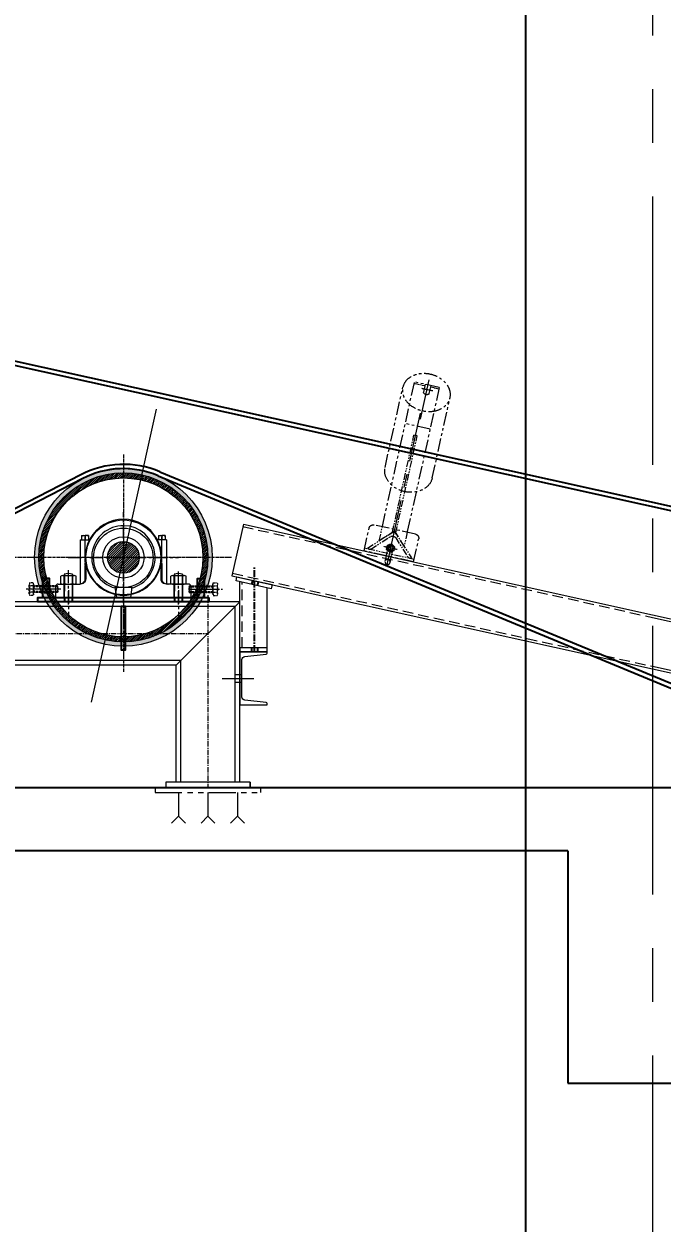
# Model space of a CAD drawing. Header units: millimetres. Extents: x -243837 to -5443, y 40 to 285140.
# Drawn here: x -189996 to -188487, y 124011 to 126848 of the extents above; entities that cross this region are included whole.
import ezdxf

# ---------------------------------------------------------------- set-up
doc = ezdxf.new("R2010")
doc.units = ezdxf.units.MM
for name, pattern in [('CENTER', [50.8, 31.75, -6.35, 6.35, -6.35]), ('CENTER2', [1.125, 0.75, -0.125, 0.125, -0.125]), ('HIDDEN', [0.375, 0.25, -0.125]), ('PHANTOM', [63.5, 31.75, -6.35, 6.35, -6.35, 6.35, -6.35])]:
    doc.linetypes.add(name, pattern=pattern)
for name, color, linetype in [('0-45-GRID MARKS', 6, 'Continuous'), ('BOLT', 60, 'Continuous'), ('center', 1, 'CENTER2'), ('HIDEN', 8, 'HIDDEN'), ('Layer3', 3, 'Continuous'), ('object', 4, 'Continuous'), ('object line', 4, 'Continuous'), ('PLAN', 3, 'Continuous'), ('PLATE', 32, 'Continuous')]:
    doc.layers.add(name, color=color, linetype=linetype)
for name, color, linetype, lineweight in [('CEN', 1, 'CENTER', 9), ('HID', 2, 'HIDDEN', 5), ('OBJECT R', 3, 'Continuous', 25), ('PHANTAM', 21, 'PHANTOM', 0), ('phantom', 4, 'PHANTOM', 5), ('R-CENTER', 1, 'CENTER2', 5), ('R-HIDDEN', 3, 'HIDDEN', 9), ('R-OBJECT', 2, 'Continuous', 20)]:
    doc.layers.add(name, color=color, linetype=linetype, lineweight=lineweight)
doc.styles.add('KA', font='romans.shx', dxfattribs={"width": 0.7})
doc.dimstyles.new('rakesh', dxfattribs={"dimscale": 160, "dimtxt": 2.5, "dimasz": 1, "dimexe": 0.8, "dimexo": 0.8, "dimgap": 1, "dimtad": 1, "dimdec": 0, "dimzin": 0, "dimdsep": 46, "dimtxsty": 'KA', "dimblk": 'OBLIQUE', "dimcen": 1.5, "dimclrd": 1, "dimclre": 1, "dimclrt": 2, "dimadec": 0, "dimazin": 0, "dimtfac": 1, "dimtdec": 0, "dimtmove": 0, "dimatfit": 2, "dimfxl": 0, "dimtolj": 1, "dimtzin": 0, "dimlwd": -1, "dimlwe": -1, "dimarcsym": 1})
doc.dimstyles.new('rakesh$0', dxfattribs={"dimscale": 160, "dimtxt": 2.5, "dimasz": 1, "dimexe": 0.8, "dimexo": 0.8, "dimgap": 1, "dimtad": 1, "dimdec": 0, "dimzin": 0, "dimdsep": 46, "dimtxsty": 'KA', "dimblk": 'OBLIQUE', "dimcen": 1.5, "dimclrd": 1, "dimclre": 1, "dimclrt": 2, "dimadec": 0, "dimazin": 0, "dimtfac": 1, "dimtdec": 0, "dimtmove": 0, "dimatfit": 2, "dimfxl": 1, "dimtolj": 1, "dimtzin": 0, "dimlwd": -1, "dimlwe": -1, "dimarcsym": 1})

# ---------------------------------------------------------------- blocks, each defined once
blk = doc.blocks.new('_Oblique')
at = {"color": 0, "linetype": 'ByBlock', "lineweight": -2}
blk.add_line((-0.5, -0.5), (0.5, 0.5), dxfattribs=at)
blk = doc.blocks.new('*D224')
at = {"layer": 'DEFPOINTS', "color": 0, "ltscale": 10, "transparency": 16777216}
for p in [(-106760.2, 129714.9), (-190510.6, 125814.8, -169.4), (-106760.2, 110177.3)]:
    blk.add_point(p, dxfattribs=at)
at = {"layer": 'R-OBJECT', "color": 1, "ltscale": 10, "transparency": 16777216}
for p, q in [((-190510.6, 125942.8), (-190510.6, 129906.9)), ((-106760.2, 110305.3), (-106760.2, 129906.9)), ((-190510.6, 129714.9), (-106760.2, 129714.9))]:
    blk.add_line(p, q, dxfattribs=at)
at = {"layer": 'R-OBJECT', "color": 1, "ltscale": 10, "transparency": 16777216, "xscale": 160, "yscale": 160, "zscale": 160, "rotation": 180}
blk.add_blockref('_Oblique', (-190510.6, 129714.9), dxfattribs=at)
at = {"layer": 'R-OBJECT', "color": 1, "ltscale": 10, "transparency": 16777216, "xscale": 160, "yscale": 160, "zscale": 160}
blk.add_blockref('_Oblique', (-106760.2, 129714.9), dxfattribs=at)
at = {"layer": 'R-OBJECT', "color": 2, "ltscale": 10, "transparency": 16777216, "insert": (-148635.4, 130179.7), "char_height": 400, "attachment_point": 5, "style": 'KA'}
blk.add_mtext('\\A1;83750 (HORIZONTAL PULLEY CRS.)', dxfattribs=at)
blk = doc.blocks.new('*D226')
at = {"layer": 'DEFPOINTS', "color": 0, "ltscale": 10, "transparency": 16777216}
for p in [(-191010.9, 127224.2), (-190510.6, 127169.4), (-190510.6, 126164.9, 9.6)]:
    blk.add_point(p, dxfattribs=at)
at = {"layer": 'R-OBJECT', "color": 1, "ltscale": 10, "transparency": 16777216}
for p, q in [((-190510.6, 126292.9), (-190510.6, 127361.4)), ((-191010.9, 127169.4), (-190510.6, 127169.4)), ((-190510.6, 127169.4), (-189310.6, 127169.4)), ((-191010.9, 127096.2), (-191010.9, 126977.4))]:
    blk.add_line(p, q, dxfattribs=at)
at = {"layer": 'R-OBJECT', "color": 1, "ltscale": 10, "transparency": 16777216, "xscale": 160, "yscale": 160, "zscale": 160, "rotation": 180}
blk.add_blockref('_Oblique', (-191010.9, 127169.4), dxfattribs=at)
at = {"layer": 'R-OBJECT', "color": 1, "ltscale": 10, "transparency": 16777216, "xscale": 160, "yscale": 160, "zscale": 160}
blk.add_blockref('_Oblique', (-190510.6, 127169.4), dxfattribs=at)
at = {"layer": 'R-OBJECT', "color": 2, "ltscale": 10, "transparency": 16777216, "insert": (-189830.6, 127529.4), "char_height": 400, "attachment_point": 5, "style": 'KA'}
blk.add_mtext('\\A1;500', dxfattribs=at)
blk = doc.blocks.new('A$C48DB7592')
at = {"linetype": 'CENTER', "lineweight": 9}
h = blk.add_hatch(dxfattribs=at)
h.set_pattern_fill('ANGLE', color=1)
h.set_pattern_definition([(0, (-1032117.4404, -179012.041), (0, 6.985), [5.08, -1.905]), (90, (-1032117.4404, -179012.041), (-6.985, 4e-16), [5.08, -1.905])])
edge = h.paths.add_edge_path(flags=16)
edge.add_arc((0, 0), 200, 0, 360)
edge = h.paths.add_edge_path()
edge.add_arc((0, 0), 210, 0, 360)
h = blk.add_hatch(dxfattribs=at)
h.set_pattern_fill('ANSI31', color=1)
h.set_pattern_definition([(45, (-1032117.4404, -179012.041), (-2.24506403, 2.24506403), [])])
edge = h.paths.add_edge_path()
edge.add_arc((0, 0), 200, 0, 360)
edge = h.paths.add_edge_path(flags=17)
edge.add_arc((0, 0), 188, 0, 360)
at = {"color": 1, "linetype": 'CENTER', "lineweight": 9, "ltscale": 0.2}
for p, q in [((0, 243.6), (0, -271.7)), ((255.2, 0), (-270.3, 0))]:
    blk.add_line(p, q, dxfattribs=at)
at = {"ltscale": 10}
blk.add_circle((0, 0), 210, dxfattribs=at)
at = {"lineweight": 9}
for radius in [200, 188, 37.5]:
    blk.add_circle((0, 0), radius, dxfattribs=at)
blk = doc.blocks.new('A$C565F58B1')
at = {"layer": 'Layer3', "lineweight": 0}
h = blk.add_hatch(dxfattribs=at)
h.set_pattern_fill('ANSI31', color=6, scale=30, style=0)
h.set_pattern_definition([(45, (-2973.5524, -39.8604), (-2.6516504, 2.6516504), [])])
edge = h.paths.add_edge_path()
edge.add_arc((0, 0), 37.5, 0, 360)
at = {"layer": 'center', "color": 6, "linetype": 'CENTER', "lineweight": 0}
for p, q in [((0, -108), (0, 106.9)), ((-130.5, 0), (130.5, 0)), ((-130, -111.4), (-130, -29.9)), ((130, -111.4), (130, -33.5))]:
    blk.add_line(p, q, dxfattribs=at)
at = {"layer": 'center', "color": 6, "lineweight": 0}
for p, q in [((-90.5, -58.9), (-90.5, 48.2)), ((90.5, -58.9), (90.5, 48.2))]:
    blk.add_line(p, q, dxfattribs=at)
at = {"layer": 'Layer3', "color": 6, "lineweight": 0}
for p, q in [((-102.2, 41.9), (-80.4, 41.9)), ((-102.2, 41.9), (-102.2, -62.9)), ((-98.7, 51.7), (-98.7, 41.9)), ((-98.7, 51.7), (-90.7, 51.7)), ((-82.7, 51.7), (-90.7, 51.7)), ((-90.7, 49.7), (-90.6, 41.9)), ((-82.7, 51.7), (-82.7, 41.9)), ((102.2, 41.9), (80.4, 41.9)), ((82.7, 51.7), (82.7, 41.9)), ((82.7, 51.7), (90.7, 51.7)), ((90.7, 49.7), (90.6, 41.9)), ((98.7, 51.7), (90.7, 51.7)), ((98.7, 51.7), (98.7, 41.9)), ((102.2, 41.9), (102.2, -62.9)), ((-90.5, -14.2), (-90.5, -51.7)), ((-88.5, -17.8), (-88.5, -51.7)), ((88.5, -17.8), (88.5, -51.7)), ((90.5, -14.2), (90.5, -51.7)), ((-148, -61.8), (-148, -44.2)), ((-144, -43), (-116, -43)), ((-140, -40), (-140, -95)), ((-140, -61.8), (-140, -44.2)), ((-139, -39.6), (-139, -79.6)), ((-121, -39.6), (-121, -79.6)), ((-120, -40), (-120, -95)), ((-120, -61.8), (-120, -44.2)), ((-112, -61.8), (-112, -44.2)), ((112, -61.8), (112, -44.2)), ((116, -43), (144, -43)), ((120, -40), (120, -95)), ((120, -61.8), (120, -44.2)), ((121, -39.6), (121, -79.6)), ((139, -39.6), (139, -79.6)), ((140, -40), (140, -95)), ((140, -61.8), (140, -44.2)), ((148, -61.8), (148, -44.2)), ((-160, -95), (-160, -69)), ((-154, -63), (-103.2, -63)), ((-144, -63), (-116, -63)), ((-140, -95), (-140, -63)), ((-140, -95), (-140, -63)), ((-140, -95), (-140, -63)), ((-139, -79.6), (-140, -79.6)), ((-121, -79.6), (-120, -79.6)), ((-120, -95), (-120, -63)), ((-120, -95), (-120, -63)), ((-20.3, -70.4), (20.3, -70.4)), ((154, -63), (103.2, -63)), ((116, -63), (144, -63)), ((120, -95), (120, -63)), ((120, -95), (120, -63)), ((120, -95), (120, -63)), ((121, -79.6), (120, -79.6)), ((139, -79.6), (140, -79.6)), ((140, -95), (140, -63)), ((140, -95), (140, -63)), ((160, -95), (160, -69)), ((-160, -95), (160, -95))]:
    blk.add_line(p, q, dxfattribs=at)
at = {"layer": 'Layer3', "color": 6, "linetype": 'CENTER', "lineweight": 0}
for p, q in [((-20.3, -70.4), (-16.6, -95)), ((20.3, -70.4), (16.6, -95))]:
    blk.add_line(p, q, dxfattribs=at)
at = {"layer": 'Layer3', "color": 6, "lineweight": 0}
for centre, radius in [((0, 0), 88.5), ((0, -1.1), 70.3), ((0, 0), 48.8), ((0, 0), 37.5)]:
    blk.add_circle(centre, radius, dxfattribs=at)
for centre, radius, start, end in [((0, 0), 90.5, 359.3009, 180.6991), ((0, 0), 75, 283.87, 254.5271), ((-94.6, 47), 4.85, 34.5525, 145.5355), ((-86.6, 47), 4.85, 34.5525, 145.5355), ((86.6, 47), 4.85, 34.4645, 145.4475), ((94.6, 47), 4.85, 34.4645, 145.4475), ((0, 1.1), 90.5, 192.079, 347.921), ((-144, -50.4), 7.38, 57.1911, 122.8089), ((-130, -71.5), 33.1, 72.3886, 107.6114), ((-130, -86.1), 43.1, 76.5672, 103.4328), ((-116, -50.4), 7.38, 57.1911, 122.8089), ((-99.5, -51.7), 9, 307.9108, 0.044), ((-97.5, -51.7), 9, 307.3559, 0.044), ((97.5, -51.7), 9, 179.956, 232.6441), ((99.5, -51.7), 9, 179.956, 232.0892), ((116, -50.4), 7.38, 57.1911, 122.8089), ((130, -71.5), 33.1, 72.3886, 107.6114), ((130, -86.1), 43.1, 76.5672, 103.4328), ((144, -50.4), 7.38, 57.1911, 122.8089), ((-154, -69), 6, 90, 180), ((-144, -55.6), 7.38, 237.1911, 302.8089), ((-130, -20), 43.1, 256.5672, 283.4328), ((-116, -55.6), 7.38, 237.1911, 302.8089), ((-106.2, -43), 20, 270, 307.9108), ((-104.1, -43), 20, 270, 307.3559), ((104.1, -43), 20, 232.6441, 270), ((106.2, -43), 20, 232.0892, 270), ((116, -55.6), 7.38, 237.1911, 302.8089), ((130, -20), 43.1, 256.5672, 283.4328), ((144, -55.6), 7.38, 237.1911, 302.8089), ((154, -69), 6, 0, 90), ((154, -69), 6, 0, 90)]:
    blk.add_arc(centre, radius, start, end, dxfattribs=at)
blk = doc.blocks.new('FDFDFGDFG')
at = {"color": 1, "linetype": 'CENTER'}
blk.add_line((1975, 470, 0), (1975, 367, 0), dxfattribs=at)
at = {"ltscale": 50}
for p, q in [((2250, 451, 0), (1600.3, 451, 0)), ((2239, 440, 0), (1600.3, 440, 0)), ((2239, 24, 0), (2239, 440, 0)), ((2250, 24, 0), (2250, 451, 0)), ((2111, 312, 0), (1600.3, 312, 0)), ((2100, 301, 0), (1600.3, 301, 0)), ((2100, 24, 0), (2100, 301, 0)), ((2111, 24, 0), (2111, 312, 0)), ((2239, 278.8, 0), (2255.3, 278.8, 0)), ((2239, 260.8, 0), (2255.3, 260.8, 0)), ((2075, 24, 0), (2075, 12, 0)), ((2275, 24, 0), (2275, 12, 0))]:
    blk.add_line(p, q, dxfattribs=at)
blk.add_line((2100, 301, 0), (2250, 451, 0))
blk.add_lwpolyline([(2250, 207.3), (2315, 207.3), (2315, 210.2, 0.383864), (2312.9, 212.5), (2262, 217.9, -0.383864), (2255.3, 225.4), (2255.3, 314.2, -0.383864), (2262, 321.6), (2312.9, 327, 0.383864), (2315, 329.4), (2315, 332.3), (2250, 332.3)], format="xyb", close=True, dxfattribs=at)
at = {"ltscale": 50, "elevation": 0}
blk.add_lwpolyline([(2275, 24), (2075, 24), (2075, 12), (2275, 12)], close=True, dxfattribs=at)
at = {"layer": 'BOLT'}
for p, q in [((1836, 461, 0), (1836, 451, 0)), ((1854, 461, 0), (1854, 451, 0)), ((2096, 461, 0), (2096, 451, 0)), ((2114, 461, 0), (2114, 451, 0))]:
    blk.add_line(p, q, dxfattribs=at)
at = {"layer": 'CEN', "linetype": 'CENTER'}
for p, q in [((1827.3, 481, 0), (1740.9, 481, 0)), ((1827.3, 481, 0), (1740.9, 481, 0)), ((2155, 481, 0), (2209.1, 481, 0)), ((2155, 481, 0), (2209.1, 481, 0))]:
    blk.add_line(p, q, dxfattribs=at)
at = {"layer": 'CEN'}
for p, q in [((1800, 481, 0), (1748, 481, 0)), ((1820, 481, 0), (1754.1, 481, 0)), ((1820, 481, 0), (1763.3, 481, 0)), ((1806.7, 481, 0), (1765.3, 481, 0)), ((1845, 478.2, 0), (1845, 413.8, 0)), ((2105, 478.2, 0), (2105, 413.8, 0)), ((2130, 481, 0), (2195.9, 481, 0)), ((2130, 481, 0), (2186.7, 481, 0)), ((2143.3, 481, 0), (2184.7, 481, 0)), ((2150, 481, 0), (2202, 481, 0))]:
    blk.add_line(p, q, dxfattribs=at)
at = {"layer": 'CEN', "ltscale": 0.4}
for p, q in [((2175, 466.5, 0), (2175, 11.9, 0)), ((1600, 376, 0), (2175, 376, 0))]:
    blk.add_line(p, q, dxfattribs=at)
at = {"layer": 'CEN', "ltscale": 5}
blk.add_line((2208.7, 269.8, 0), (2283.3, 269.8, 0), dxfattribs=at)
at = {"layer": 'HID'}
for p, q in [((1752.6, 469.8, 0), (1752.6, 492.3, 0)), ((1752.6, 469.8, 0), (1752.6, 492.3, 0)), ((1762.4, 496, 0), (1753.7, 496, 0)), ((1762.4, 496, 0), (1753.7, 496, 0)), ((1762.4, 488.5, 0), (1753.7, 488.5, 0)), ((1762.4, 488.5, 0), (1753.7, 488.5, 0)), ((1762.4, 492.9, 0), (1762.4, 496, 0)), ((1762.4, 466, 0), (1762.4, 496, 0)), ((1762.4, 492.9, 0), (1762.4, 496, 0)), ((1763.3, 492.9, 0), (1762.4, 492.9, 0)), ((1763.3, 492.9, 0), (1762.4, 492.9, 0)), ((1763.3, 469.2, 0), (1763.3, 492.9, 0)), ((1763.3, 469.2, 0), (1763.3, 492.9, 0)), ((1778.7, 489, 0), (1763.3, 489, 0)), ((1763.3, 489, 0), (1763.3, 473, 0)), ((1763.3, 489, 0), (1763.3, 473, 0)), ((1819.2, 489, 0), (1800, 489, 0)), ((1819.2, 489, 0), (1819.2, 473, 0)), ((1820, 487.4, 0), (1819.2, 489, 0)), ((1820, 487.4, 0), (1820, 474.6, 0)), ((2130, 487.4, 0), (2130.8, 489, 0)), ((2130, 487.4, 0), (2130, 474.6, 0)), ((2130.8, 489, 0), (2150, 489, 0)), ((2130.8, 489, 0), (2130.8, 473, 0)), ((2171.3, 489, 0), (2186.7, 489, 0)), ((2186.7, 469.2, 0), (2186.7, 492.9, 0)), ((2186.7, 492.9, 0), (2187.6, 492.9, 0)), ((2186.7, 469.2, 0), (2186.7, 492.9, 0)), ((2186.7, 492.9, 0), (2187.6, 492.9, 0)), ((2186.7, 489, 0), (2186.7, 473, 0)), ((2186.7, 489, 0), (2186.7, 473, 0)), ((2187.6, 496, 0), (2196.3, 496, 0)), ((2187.6, 492.9, 0), (2187.6, 496, 0)), ((2187.6, 466, 0), (2187.6, 496, 0)), ((2187.6, 496, 0), (2196.3, 496, 0)), ((2187.6, 492.9, 0), (2187.6, 496, 0)), ((2187.6, 488.5, 0), (2196.3, 488.5, 0)), ((2187.6, 488.5, 0), (2196.3, 488.5, 0)), ((2197.4, 469.8, 0), (2197.4, 492.3, 0)), ((2197.4, 469.8, 0), (2197.4, 492.3, 0)), ((1762.4, 473.5, 0), (1753.7, 473.5, 0)), ((1762.4, 473.5, 0), (1753.7, 473.5, 0)), ((1762.4, 466, 0), (1753.7, 466, 0)), ((1763.3, 469.2, 0), (1762.4, 469.2, 0)), ((1762.4, 469.2, 0), (1762.4, 466, 0)), ((1763.3, 469.2, 0), (1762.4, 469.2, 0)), ((1778.7, 473, 0), (1763.3, 473, 0)), ((1819.2, 473, 0), (1800, 473, 0)), ((1820, 474.6, 0), (1819.2, 473, 0)), ((2130, 474.6, 0), (2130.8, 473, 0)), ((2130.8, 473, 0), (2150, 473, 0)), ((2171.3, 473, 0), (2186.7, 473, 0)), ((2186.7, 469.2, 0), (2187.6, 469.2, 0)), ((2186.7, 469.2, 0), (2187.6, 469.2, 0)), ((2187.6, 473.5, 0), (2196.3, 473.5, 0)), ((2187.6, 473.5, 0), (2196.3, 473.5, 0)), ((2187.6, 469.2, 0), (2187.6, 466, 0)), ((2187.6, 466, 0), (2196.3, 466, 0))]:
    blk.add_line(p, q, dxfattribs=at)
for centre, major_axis, start_param, end_param in [((1759.5, 492.3, 0), (-4.89, 4.89), 0.211757, 1.359039), ((1759.5, 492.3, 0), (-4.89, 4.89), 0.211757, 1.359039), ((1778.6, 481, 0), (-26, 0), -0.292066, 0.29362), ((1778.6, 481, 0), (-26, 0), -0.292066, 0.29362), ((1759.5, 469.8, 0), (-4.89, 4.89), 0.211757, 1.359039)]:
    blk.add_ellipse(centre, major_axis=major_axis, ratio=1, start_param=start_param, end_param=end_param, dxfattribs=at)
at = {"layer": 'HID', "extrusion": (0, 0, -1)}
for centre, major_axis, start_param, end_param in [((2190.5, 492.3, 0), (4.89, 4.89), 0.211757, 1.359039), ((2190.5, 492.3, 0), (4.89, 4.89), 0.211757, 1.359039), ((2171.4, 481, 0), (26, 0), -0.292066, 0.29362), ((2171.4, 481, 0), (26, 0), -0.292066, 0.29362), ((2190.5, 469.8, 0), (4.89, 4.89), 0.211757, 1.359039)]:
    blk.add_ellipse(centre, major_axis=major_axis, ratio=1, start_param=start_param, end_param=end_param, dxfattribs=at)
at = {"layer": 'HIDEN'}
for p, q in [((1820, 487.4, 0), (1763.3, 487.4, 0)), ((1778.7, 489, 0), (1800, 489, 0)), ((2130, 487.4, 0), (2186.7, 487.4, 0)), ((2171.3, 489, 0), (2150, 489, 0)), ((1820, 474.6, 0), (1763.3, 474.6, 0)), ((1778.7, 473, 0), (1800, 473, 0)), ((2130, 474.6, 0), (2186.7, 474.6, 0)), ((2171.3, 473, 0), (2150, 473, 0))]:
    blk.add_line(p, q, dxfattribs=at)
at = {"layer": 'PHANTAM', "ltscale": 2}
for p, q in [((2105, 0, 0), (2105, -56.2, 0)), ((2175, 0, 0), (2175, -56.2, 0)), ((2245, 0, 0), (2245, -56.2, 0)), ((2105, -56.2, 0), (2088.5, -72.7, 0)), ((2105, -56.2, 0), (2121.5, -72.7, 0)), ((2175, -56.2, 0), (2158.5, -72.7, 0)), ((2175, -56.2, 0), (2191.5, -72.7, 0)), ((2245, -56.2, 0), (2228.5, -72.7, 0)), ((2245, -56.2, 0), (2261.5, -72.7, 0))]:
    blk.add_line(p, q, dxfattribs=at)
at = {"layer": 'PHANTAM', "ltscale": 2, "elevation": 0}
blk.add_lwpolyline([(2300, 12), (2050, 12), (2050, 0), (2300, 0)], close=True, dxfattribs=at)
at = {"layer": 'PLAN', "elevation": 0}
for points in [[(1800, 461), (1800, 506), (1784, 506), (1784, 461)], [(2150, 461), (2150, 506), (2166, 506), (2166, 461)]]:
    blk.add_lwpolyline(points, dxfattribs=at)
blk.add_lwpolyline([(2177.2, 461), (2177.2, 451), (1772.8, 451), (1772.8, 461)], close=True, dxfattribs=at)
at = {"layer": 'PLATE'}
blk.add_lwpolyline([(1980.1, 440), (1970.1, 440), (1970.1, 337), (1980.1, 337)], close=True, dxfattribs=at)
for name in ['A$C48DB7592', 'A$C565F58B1']:
    blk.add_blockref(name, (1975, 556, 0))
blk = doc.blocks.new('*D228')
at = {"layer": 'DEFPOINTS', "color": 0, "ltscale": 10, "transparency": 16777216}
for p in [(-191009.9, 127989.4), (-191009.9, 115545.1, -13.1), (-108009.9, 113403.9)]:
    blk.add_point(p, dxfattribs=at)
at = {"layer": 'R-OBJECT', "color": 1, "ltscale": 10, "transparency": 16777216}
for p, q in [((-191009.9, 115673.1), (-191009.9, 128181.4)), ((-108009.9, 113531.9), (-108009.9, 128181.4)), ((-108009.9, 127989.4), (-191009.9, 127989.4))]:
    blk.add_line(p, q, dxfattribs=at)
at = {"layer": 'R-OBJECT', "color": 1, "ltscale": 10, "transparency": 16777216, "xscale": 160, "yscale": 160, "zscale": 160, "rotation": 180}
blk.add_blockref('_Oblique', (-191009.9, 127989.4), dxfattribs=at)
at = {"layer": 'R-OBJECT', "color": 1, "ltscale": 10, "transparency": 16777216, "xscale": 160, "yscale": 160, "zscale": 160}
blk.add_blockref('_Oblique', (-108009.9, 127989.4), dxfattribs=at)
at = {"layer": 'R-OBJECT', "color": 2, "ltscale": 10, "transparency": 16777216, "insert": (-149509.9, 128349.4), "char_height": 400, "attachment_point": 5, "style": 'KA'}
blk.add_mtext('\\A1;83000', dxfattribs=at)
blk = doc.blocks.new('A$C516630c2')
at = {"layer": 'CEN', "linetype": 'CENTER', "ltscale": 5}
for p, q in [((-596.9, -18.4), (-596.9, 76.9)), ((-593.9, -374.5), (-593.9, -4.2))]:
    blk.add_line(p, q, dxfattribs=at)
at = {"layer": 'phantom'}
for p, q in [((-623.9, 64.9), (-623.9, -285.7)), ((-604.1, 45.4), (-604.1, 64.9)), ((-589.6, 64.9), (-589.6, 45.4)), ((-563.9, -285.7), (-563.9, 64.9)), ((-654, -147.5), (-654, 46.5)), ((-539.7, -147.5), (-539.7, 46.5)), ((-623.9, -36.2), (-563.9, -36.2)), ((-653.9, -351.1), (-653.9, -296.1)), ((-643.9, -286.1), (-543.9, -286.1)), ((-533.9, -351.1), (-533.9, -296.1)), ((-653.9, -351.1), (-533.9, -351.1)), ((-599.9, -364.8), (-599.9, -351.1)), ((-587.9, -364.8), (-587.9, -351.1))]:
    blk.add_line(p, q, dxfattribs=at)
at = {"layer": 'phantom', "color": 0}
blk.add_line((-623.9, 64.9), (-563.9, 64.9), dxfattribs=at)
at = {"layer": 'phantom', "ltscale": 0.2}
for p, q in [((-623.9, 60.9), (-604.1, 60.9)), ((-589.6, 60.9), (-563.9, 60.9))]:
    blk.add_line(p, q, dxfattribs=at)
at = {"layer": 'phantom', "color": 1, "linetype": 'CENTER2'}
for p, q in [((-610.5, 53.3), (-583.3, 53.3)), ((-609.8, -331.1), (-578, -331.1))]:
    blk.add_line(p, q, dxfattribs=at)
at = {"layer": 'phantom', "ltscale": 0.5}
for p, q in [((-597.9, -293.5), (-597.9, -58.3)), ((-597.9, -58.3), (-589.9, -58.3)), ((-589.9, -293.5), (-589.9, -58.3)), ((-593.9, -289.9), (-646.9, -342.9)), ((-540.8, -342.9), (-593.9, -289.9)), ((-653.9, -345.1), (-533.9, -345.1))]:
    blk.add_line(p, q, dxfattribs=at)
at = {"layer": 'phantom', "color": 1, "linetype": 'CENTER'}
blk.add_line((-606.4, -331.1), (-581.4, -331.1), dxfattribs=at)
at = {"layer": 'phantom', "linetype": 'HIDDEN'}
for p, q in [((-599.9, -351.1), (-599.9, -331.1)), ((-587.9, -351.1), (-587.9, -331.1))]:
    blk.add_line(p, q, dxfattribs=at)
at = {"layer": 'phantom', "ltscale": 0.5}
blk.add_lwpolyline([(-541.6, -343.6), (-540.8, -342.9), (-541.6, -343.6, -0.414214), (-548.6, -343.6), (-587.5, -304.7, 0.414214), (-600.2, -304.7), (-639.1, -343.6, -0.414214), (-646.2, -343.6), (-646.9, -342.9)], format="xyb", dxfattribs=at)
blk.add_lwpolyline([(-623.9, -286.1), (-623.9, -319.9), (-593.9, -289.9), (-563.9, -319.9), (-563.9, -286.1)], dxfattribs=at)
blk.add_lwpolyline([(-602.5, -336.1), (-593.9, -341.1), (-585.2, -336.1), (-585.2, -326.1), (-593.9, -321.1), (-602.5, -326.1)], close=True, dxfattribs=at)
for radius in [8.66, 7]:
    blk.add_circle((-593.9, -331.1), radius, dxfattribs=at)
at = {"layer": 'phantom'}
for centre in [(-593.9, -331.1), (-593.9, -364.8)]:
    blk.add_circle(centre, 6, dxfattribs=at)
for centre, radius, start, end in [((-596.9, 50.1), 8.66, 213.1588, 326.8412), ((-643.9, -296.1), 10, 90, 180), ((-543.9, -296.1), 10, 0, 90), ((-593.9, -331.1), 5, 160.027, 105.0417)]:
    blk.add_arc(centre, radius, start, end, dxfattribs=at)
blk.add_ellipse((-596.9, 46.5), major_axis=(-57.2, 0), ratio=0.770678, dxfattribs=at)
blk.add_ellipse((-596.9, -147.5), major_axis=(-57.2, 0), ratio=0.805134, start_param=0, end_param=3.141593, dxfattribs=at)

msp = doc.modelspace()

# ---------------------------------------------------------------- linework, layer by layer
at = {"color": 1, "linetype": 'CENTER', "ltscale": 0.5}
for p, q in [((-189450.55, 125362.04, -169.38), (-189450.55, 125565.06, -169.38)), ((-189457.11, 125521.83, -10030.31), (-189454.94, 125531.59, -10030.31)), ((-189443.44, 125518.79, -10030.31), (-189441.28, 125528.56, -10030.31)), ((-189457.55, 125372.04, -169.38), (-189457.55, 125362.04, -169.38)), ((-189443.55, 125372.04, -169.38), (-189443.55, 125362.04, -169.38))]:
    msp.add_line(p, q, dxfattribs=at)
at = {"layer": '0-45-GRID MARKS'}
for p, q in [((-190437.61, 126143.79), (-137004.62, 114297.98)), ((-190437.61, 126143.79), (-137004.62, 114297.98)), ((-190439.78, 126134.02), (-137006.79, 114288.22)), ((-189861.29, 125781.36, -169.38), (-190360.82, 125524.07, -10023.68)), ((-189856.71, 125772.47, -169.38), (-190356.24, 125515.18, -10023.68)), ((-189678.37, 125779.03, -169.38), (-187848.7, 125020.6, -640.43)), ((-189674.45, 125788.23, -169.38), (-187855.29, 125034.58, -640.43))]:
    msp.add_line(p, q, dxfattribs=at)
for radius in [220, 210]:
    msp.add_arc((-189760.55, 125585.78, -169.38), radius, 66.9615, 117.25137, dxfattribs=at)
at = {"layer": 'object', "color": 6}
for p, q in [((-188709.94, 124891.78), (-188709.94, 124341.78)), ((-188709.94, 124341.78), (-188309.94, 124341.78))]:
    msp.add_line(p, q, dxfattribs=at)
at = {"layer": 'object', "color": 6, "elevation": -1749.74}
msp.add_lwpolyline([(-188709.94, 124891.78), (-193309.94, 124891.78)], dxfattribs=at)
at = {"layer": 'object line', "color": 6}
for p, q in [((-188809.94, 129041.78, -169.38), (-188809.94, 93108.1, -169.38)), ((-193709.94, 125041.78), (-188309.94, 125041.78))]:
    msp.add_line(p, q, dxfattribs=at)
at = {"layer": 'PHANTAM', "ltscale": 10}
for p, q in [((-188509.94, 125450.12), (-151421.67, 117227.85)), ((-188509.94, 125443.97), (-151422.97, 117221.99)), ((-188509.94, 125328.23), (-151447.43, 117111.67)), ((-188509.94, 125322.08), (-151448.72, 117105.81))]:
    msp.add_line(p, q, dxfattribs=at)
at = {"layer": 'R-CENTER', "linetype": 'CENTER', "ltscale": 20}
msp.add_line((-188509.94, 128471.71), (-188509.94, 92604.6), dxfattribs=at)
at = {"layer": 'R-HIDDEN', "ltscale": 100}
for p, q in [((-189478.2, 125658.63, -10023.68), (-188509.94, 125443.97, -10023.68)), ((-189502.65, 125548.31, -10023.68), (-188509.94, 125328.23, -10023.68)), ((-189479.85, 125372.04, -169.38), (-189479.69, 125526.58, -10030.31))]:
    msp.add_line(p, q, dxfattribs=at)
at = {"layer": 'R-OBJECT', "ltscale": 10}
for p, q in [((-189835.92, 125243.35, 10324.78), (-189682.29, 125936.34, -11065.83)), ((-189476.9, 125664.49, -10023.68), (-189503.95, 125542.45, -10023.68))]:
    msp.add_line(p, q, dxfattribs=at)
at = {"layer": 'R-OBJECT'}
for p, q in [((-189476.9, 125664.49, -10023.68), (-188509.94, 125450.12, -10023.68)), ((-189503.95, 125542.45, -10023.68), (-188509.94, 125322.08, -10023.68)), ((-189485.55, 125372.04, -169.38), (-189485.39, 125527.8, -10030.31)), ((-189420.55, 125372.04, -169.38), (-189420.39, 125513.98, -10030.31))]:
    msp.add_line(p, q, dxfattribs=at)
for points, elevation in [([(-189411.22, 125511.65), (-189494.21, 125530.05), (-189492.04, 125539.81), (-189409.06, 125521.42)], -162.75), ([(-189420.55, 125372.04), (-189485.55, 125372.04), (-189485.55, 125362.04), (-189420.55, 125362.04)], -169.38)]:
    msp.add_lwpolyline(points, close=True, dxfattribs=dict(at, elevation=elevation))

# ---------------------------------------------------------------- block references
at = {"layer": 'OBJECT R', "xscale": -1, "rotation": 347.4997745797256}
msp.add_blockref('A$C516630c2', (-189636.89, 126059.59, 0), dxfattribs=at)
at = {"layer": 'R-OBJECT'}
msp.add_blockref('FDFDFGDFG', (-191735.55, 125029.78, -169.38), dxfattribs=at)

# ---------------------------------------------------------------- dimensions: what is measured, and where the dimension line sits
at = {"layer": 'R-OBJECT', "ltscale": 10}
dim = msp.add_linear_dim(base=(-106760.16, 129714.92), p1=(-190510.55, 125814.78, -169.38), p2=(-106760.16, 110177.28), text='<> (HORIZONTAL PULLEY CRS.)', dimstyle='rakesh', override={"dimexe": 1.2, "dimfxl": 0.18}, dxfattribs=at)
dim.commit()
dim.dimension.update_dxf_attribs({"geometry": '*D224', "text_midpoint": (-148635.36, 130179.68)})
dim = msp.add_linear_dim(base=(-191009.94, 127989.44), p1=(-108009.94, 113403.92), p2=(-191009.94, 115545.14, -13.06), dimstyle='rakesh$0', override={"dimexe": 1.2, "dimfxl": 0.18}, dxfattribs=at)
dim.commit()
dim.dimension.update_dxf_attribs({"geometry": '*D228', "text_midpoint": (-149509.94, 128349.44)})
dim = msp.add_linear_dim(base=(-190510.57, 127169.44, -169.38), p1=(-191010.94, 127224.22, -169.38), p2=(-190510.57, 126164.88, -159.78), dimstyle='rakesh', override={"dimexe": 1.2, "dimfxl": 0.18}, dxfattribs=at)
dim.commit()
dim.dimension.update_dxf_attribs({"geometry": '*D226', "text_midpoint": (-189830.57, 127169.44, -169.38), "dimtype": 160})

doc.saveas('drawing.dxf')
